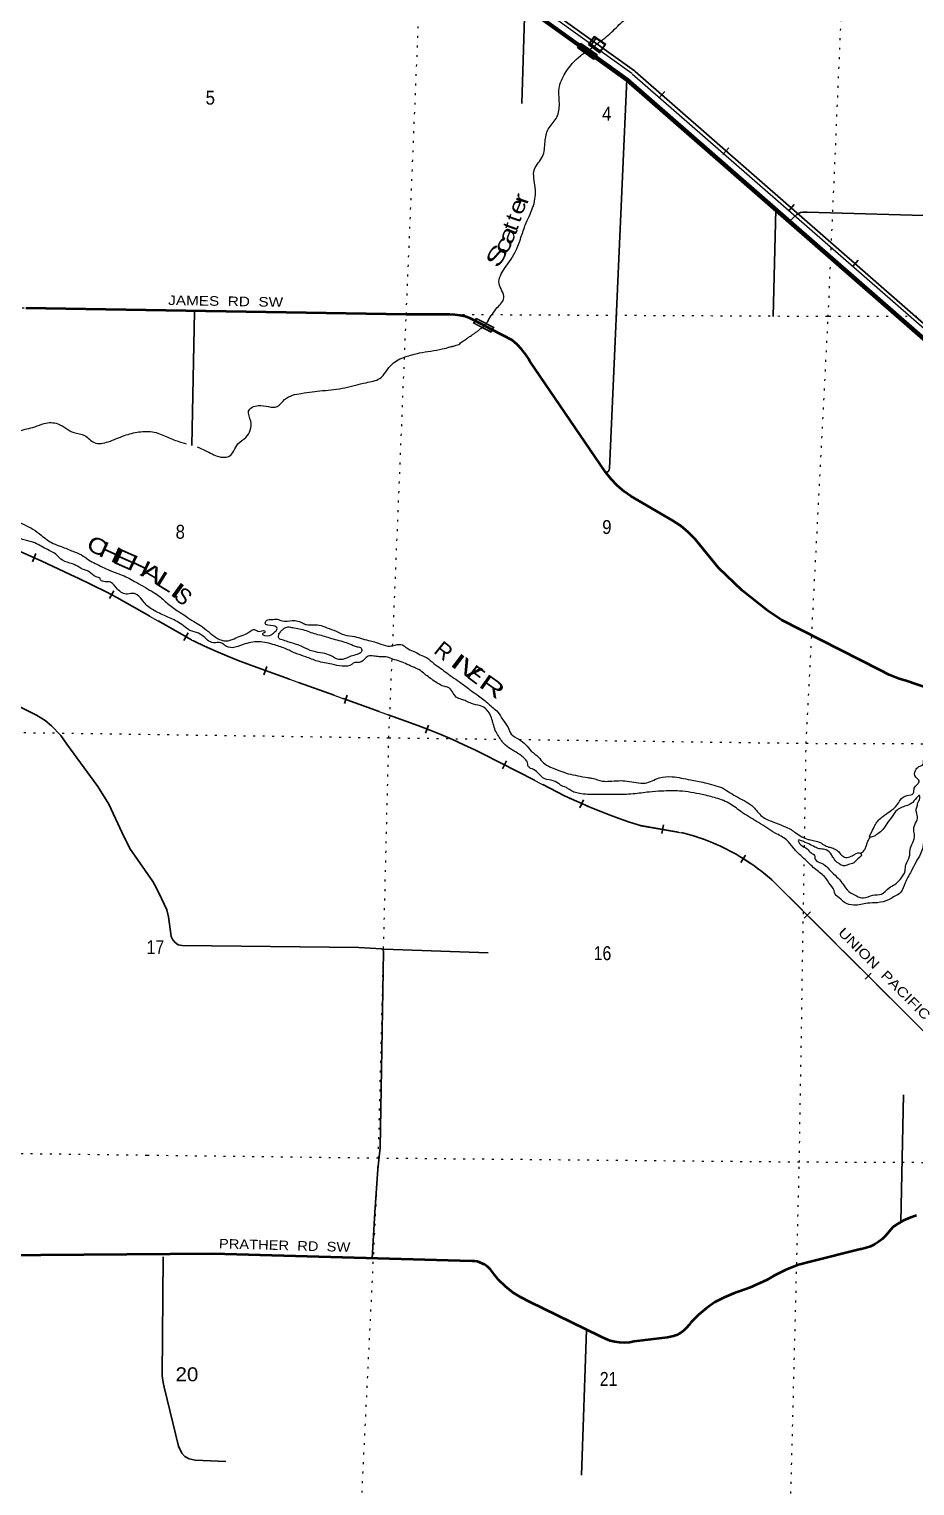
# Model space of a CAD drawing. Header units: feet. Extents: x -757852 to -501257, y -360805 to -170898.
# Drawn here: x -526393 to -515267, y -262538 to -244232 of the extents above; entities that cross this region are included whole.
import ezdxf
from ezdxf.enums import TextEntityAlignment as Align

# ---------------------------------------------------------------- set-up
doc = ezdxf.new("R2010")
doc.units = ezdxf.units.FT
doc.header["$LTSCALE"] = 80
doc.linetypes.add('DOTTED', pattern=[1.5, 0.3, -1.2])
doc.linetypes.add('LONG_DASHED', pattern=[7.5, 6, -1.5])
for name, color, linetype, lineweight in [('20', 7, 'Continuous', 70), ('26', 7, 'Continuous', 40), ('27', 7, 'Continuous', 13), ('29', 7, 'Continuous', 25), ('34', 7, 'Continuous', 13), ('39', 7, 'Continuous', 13), ('41', 7, 'Continuous', 13), ('57', 7, 'Continuous', 13), ('61', 7, 'Continuous', 13), ('63', 7, 'Continuous', 25), ('7', 7, 'DOTTED', 13)]:
    doc.layers.add(name, color=color, linetype=linetype, lineweight=lineweight)

msp = doc.modelspace()

# ---------------------------------------------------------------- linework, layer by layer
at = {"layer": '20'}
msp.add_lwpolyline([(-514244.96, -248954.83), (-514247.79, -248950.3), (-514311.44, -248868.95), (-514383.24, -248794.7), (-514462.41, -248728.36), (-518882.23, -244867.33), (-519280.93, -244580.92), (-521514.43, -242976.5), (-521542.94, -242956.71), (-521789.9, -242805.94), (-522051.27, -242681.81), (-522324.19, -242585.68), (-522605.65, -242518.6), (-522861.2, -242485.4)], dxfattribs=at)
at = {"layer": '26'}
for points in [[(-520574.74, -248011.18), (-520797.88, -247893.48), (-520856.34, -247865.89), (-520917.36, -247844.55), (-520980.28, -247829.72), (-521044.4, -247821.54), (-521109.03, -247820.11), (-521655.64, -247818.34), (-526434.25, -247738.68)], [(-514542.45, -252708.51), (-515387.49, -252417.89), (-515465.38, -252394.86), (-515590.98, -252345.95), (-515710.78, -252284.18), (-516936.3, -251657.88), (-517112.59, -251541.47), (-517437.26, -251288.03), (-517733.66, -251002.04), (-517972.19, -250706.76), (-518026.6, -250640.58), (-518112.44, -250553.3), (-518206.94, -250475.47), (-518309.06, -250407.95), (-518834.55, -250100.18), (-518916.28, -250044.4), (-519003.71, -249971.25), (-519083.01, -249889.36), (-519153.32, -249799.64), (-520102.19, -248403.48), (-520112.52, -248384.47), (-520155.86, -248315.97), (-520206.13, -248252.37), (-520262.78, -248194.38), (-520325.17, -248142.63), (-520574.74, -248011.18)], [(-515247.96, -259142.46), (-515329.22, -259168.11), (-515407.35, -259202.11), (-515481.5, -259244.1), (-515539.12, -259284.44), (-515635.21, -259397.57), (-515677.28, -259437.86), (-515723.34, -259473.53), (-515772.87, -259504.2), (-515825.34, -259529.52), (-515880.16, -259549.21), (-515936.75, -259563.07), (-515951, -259565.59), (-516565.77, -259718.92), (-516729.56, -259761.77), (-516887.97, -259821.5), (-517039.27, -259897.47), (-517121.43, -259947.56), (-517343.61, -260051.34), (-517543.74, -260121.98), (-517663.89, -260170.83), (-517778.27, -260231.97), (-517885.63, -260304.73), (-517984.8, -260388.32), (-518074.69, -260481.82), (-518105.96, -260519.43), (-518131.47, -260550.32), (-518160.07, -260578.37), (-518191.44, -260603.28), (-518225.25, -260624.77), (-518261.11, -260642.61), (-518298.65, -260656.61), (-518337.44, -260666.61), (-518373.33, -260672.12), (-518791.81, -260725.94), (-518852.39, -260736.29), (-518913.73, -260740.26), (-518975.14, -260737.79), (-519035.95, -260728.92), (-519095.51, -260713.74), (-519153.15, -260692.41), (-519208.25, -260665.18), (-519222.51, -260656.92), (-520105.57, -260224.95), (-520213.79, -260171.41), (-520315.82, -260106.86), (-520410.55, -260031.99), (-520496.93, -259947.63), (-520574.01, -259854.71), (-520599.47, -259819.14), (-520621.86, -259795.92), (-520646.54, -259775.17), (-520673.26, -259757.11), (-520701.73, -259741.95), (-520731.62, -259729.84), (-520762.61, -259720.92), (-520794.37, -259715.3), (-520826.54, -259713.02), (-520832.81, -259712.97)], [(-520832.81, -259712.97), (-524080.52, -259624.31), (-527333.72, -259648.73)]]:
    msp.add_lwpolyline(points, dxfattribs=at)
at = {"layer": '29'}
for p, q in [((-520165.19, -243948.44), (-520204.03, -245166.51)), ((-518886.68, -244862.68), (-519102.41, -249752.17)), ((-517013.37, -246499.91), (-517047.49, -247841.65)), ((-524317.57, -247778.7), (-524351.15, -249463.53)), ((-515443.77, -259219.57), (-515407.71, -257625.56)), ((-524707.56, -259658.81), (-524720.08, -261156.67)), ((-519391.97, -260575.86), (-519455.64, -262402.69))]:
    msp.add_line(p, q, dxfattribs=at)
for points in [[(-516842.93, -246645.08), (-516750.26, -246560.88), (-516730.02, -246548.09), (-516702.32, -246538.5), (-516672.49, -246534.24), (-516656.51, -246533.17), (-516620.11, -246531.21)], [(-516620.11, -246531.21), (-515008.32, -246576.36), (-511757.17, -246570.55), (-508371.86, -246625.15)], [(-526630.44, -252671.56), (-526564.19, -252715.7), (-526474.7, -252766.86), (-526302.11, -252854.28)], [(-524469.95, -255749.48), (-524520.88, -255738.47), (-524559.23, -255710.75), (-524589.06, -255674.52), (-524610.36, -255634.01), (-524644.46, -255386.74), (-524661.5, -255301.47), (-524729.68, -255156.51), (-524795.74, -255017.95), (-524840.48, -254943.34), (-525130.25, -254529.79), (-525224, -254333.68), (-525390.19, -253971.29), (-525530.81, -253749.59), (-525918.59, -253216.67), (-525995.3, -253110.07), (-526110.35, -252986.44), (-526193.46, -252918.22), (-526302.11, -252854.28)], [(-524469.95, -255749.48), (-522251.37, -255771.87), (-521968.07, -255790.84)], [(-521940.7, -255823.49), (-521984.08, -258289.53), (-522010.74, -258560.12)], [(-521968.07, -255790.84), (-521938.43, -255792.82), (-520625.89, -255841.36)], [(-521968.07, -255790.84), (-521948.65, -255806.15), (-521942.79, -255813.61), (-521940.7, -255823.49)], [(-522010.74, -258560.12), (-522051.75, -259102.38), (-522085.34, -259679.43)], [(-524720.08, -261156.67), (-524708.37, -261239.29), (-524695.59, -261296.85), (-524516.61, -262038.68), (-524476.13, -262126.08), (-524435.65, -262170.85), (-524382.38, -262198.56), (-524307.81, -262213.48), (-523924.29, -262230.54)]]:
    msp.add_lwpolyline(points, dxfattribs=at)
msp.add_arc((-519170.49, -249742.55), 68.77, 289.6933, 351.96356, dxfattribs=at)
at = {"layer": '34'}
for p, q in [((-521456.09, -242895.28), (-518823.89, -244786.11)), ((-519367.58, -244426.23), (-519291.39, -244320.24)), ((-519291.39, -244320.24), (-519148.94, -244422.62)), ((-519367.27, -244425.8), (-519224.81, -244528.19)), ((-519225.12, -244528.62), (-519148.94, -244422.62)), ((-525361.19, -251335.65), (-524331.8, -251918.68)), ((-523576.28, -252239.33), (-521660.43, -252928.8)), ((-520473.5, -253453.48), (-519668.46, -253866.14)), ((-518708.22, -254242.12), (-518197.47, -254330.76)), ((-517020.25, -254964.35), (-512703.67, -259280.23))]:
    msp.add_line(p, q, dxfattribs=at)
at = {"layer": '34', "lineweight": 25}
for p, q in [((-519337.47, -244437.63), (-519272.94, -244347.8)), ((-518481.46, -245098.77), (-518408.69, -245015.47)), ((-517677.34, -245807.29), (-517604.57, -245723.99)), ((-516854.55, -246518.5), (-516781.78, -246435.19)), ((-516050.43, -247220.24), (-515977.66, -247136.94))]:
    msp.add_line(p, q, dxfattribs=at)
msp.add_lwpolyline([(-521181.75, -243039.48), (-518789.3, -244758.09), (-518781.81, -244764.03), (-514361.97, -248625.08), (-513084.92, -249736.11)], dxfattribs=at)
at = {"layer": '34'}
msp.add_lwpolyline([(-519356.1, -244423.97), (-519289.56, -244331.4), (-519160.1, -244424.44), (-519226.63, -244517.02)], close=True, dxfattribs=at)
msp.add_lwpolyline([(-518816.44, -244792.02), (-514396.62, -248653.05), (-505891.89, -256052.12)], dxfattribs=at)
for centre, radius, start, end in [((-538008.43, -276751.26), 28388.42, 63.53889, 66.51743), ((-520523.83, -243993.63), 8792.55, 244.35788, 249.68613), ((-524690.02, -261387.07), 8984.48, 62.0151, 70.29348), ((-516604.2, -247453.86), 7106.85, 244.46939, 252.77911), ((-518822.53, -256902.57), 2646.69, 47.08144, 76.33951)]:
    msp.add_arc(centre, radius, start, end, dxfattribs=at)
at = {"layer": '39'}
msp.add_lwpolyline([(-520626.85, -247893.84), (-520638.55, -247912.58), (-520647, -247923.85), (-520649.81, -247927.6)], dxfattribs=at)
for points in [[(-519208.24, -244377.4), (-519118.8, -244308.67), (-518959.87, -244156.31), (-518809.52, -244040.01), (-518631.55, -243956.3), (-518433.05, -243842.76), (-518333.38, -243757.84)], [(-519417.31, -244531.89), (-519323.99, -244466.35), (-519208.24, -244377.4)], [(-520626.85, -247893.84), (-520511.75, -247731.54), (-520429.57, -247608.15), (-520489.11, -247428.26), (-520420.01, -247240.32), (-520271.86, -247003.34), (-520206.96, -246827.39), (-520148.29, -246665.43), (-520058.7, -246449.65), (-520035.17, -246220.79), (-520045.8, -245993.4), (-519945, -245834.1), (-519912.07, -245647.61), (-519871.54, -245489.39), (-519773.14, -245356.19), (-519732.48, -245189.93), (-519735.33, -244978.75), (-519658.11, -244784.9), (-519464.03, -244564.71), (-519417.31, -244531.89)], [(-530524.27, -248818.7), (-530499.21, -248754.74), (-530480.26, -248696.73), (-530451.4, -248646.9), (-530414.2, -248577.1), (-530366.33, -248465.24), (-530353.07, -248385.02), (-530307.54, -248295.24), (-530276.1, -248207.25), (-530212.56, -248121.77), (-530217.25, -248033.22), (-530098.16, -247992.85), (-529906.78, -247951.58), (-529763.97, -247935.7), (-529657.78, -247951.43), (-529504.55, -248044.29), (-529415, -248097.97), (-529355.74, -248163.23), (-529265.19, -248150.56), (-529192.34, -248113.49), (-529109.02, -248181.14), (-529030.38, -248292.95), (-528964.06, -248422.68), (-528871.19, -248522.65), (-528756.44, -248637.04), (-528612.34, -248802.15), (-528448.75, -248873.06), (-528244.24, -249027.04), (-528035.77, -249185.11), (-527822.63, -249299.02), (-527571.33, -249413.52), (-527341, -249586), (-527159.03, -249637.09), (-526930.14, -249638.63), (-526822.83, -249579.98), (-526706.46, -249453.09), (-526515.17, -249285.14), (-526323.57, -249229.81), (-526204.45, -249187.42), (-526031.83, -249192.11), (-525830.67, -249301.81), (-525696.67, -249338.07), (-525575.54, -249428.43), (-525398.66, -249417.1), (-525194.69, -249339.84), (-525013.27, -249294.4), (-524820.55, -249297.39), (-524652.82, -249360.32), (-524493.09, -249421.11), (-524422.44, -249441.65)], [(-521108.28, -248226.46), (-521069.4, -248217.65), (-521027.16, -248205.45), (-520995.24, -248194.18), (-520972.72, -248174.47), (-520946.43, -248154.76), (-520904.19, -248127.54), (-520870.4, -248103.13), (-520827.22, -248074.97), (-520800, -248055.26), (-520761.52, -248028.04), (-520734.29, -248006.45), (-520717.4, -247994.25), (-520649.81, -247927.6)], [(-524280.34, -249483.1), (-524137.58, -249549.29), (-523961.82, -249612.35), (-523879.3, -249599.56), (-523770.54, -249444.4), (-523672.93, -249363.47), (-523609.58, -249157.35), (-523635.81, -249032.27), (-523514.26, -248961.77), (-523277.49, -248973.49), (-523183.81, -248886.47), (-522973.81, -248809.3), (-522706.22, -248775.25), (-522426.56, -248739.38), (-522160.53, -248675.14), (-521989.03, -248621.5), (-521833.7, -248440.93), (-521667.69, -248351.01), (-521490.23, -248301.49), (-521204.33, -248251.64), (-521108.28, -248226.46)], [(-520537.62, -253047.71), (-520562.44, -252962.87), (-520585.39, -252886.1), (-520650.03, -252778.53), (-520721.7, -252737.2), (-520837.71, -252707.24), (-520903.51, -252676.06), (-520961.43, -252655.05), (-521027.26, -252625.88), (-521129.83, -252503.64), (-521169.86, -252494.97), (-521239.71, -252465.74), (-521366.92, -252379.31), (-521422.53, -252338.23), (-521497.97, -252280.75), (-521553.82, -252255.75), (-521731.37, -252178.6), (-521825.3, -252148.99), (-521911.24, -252121.51), (-521997.53, -252118.16), (-522063.69, -252111.1), (-522133.99, -252112.02), (-522223.44, -252185.03), (-522324.1, -252201.56), (-522336.29, -252211.43), (-522459.18, -252237.67), (-522591.35, -252213.5), (-522771.49, -252174.51), (-522917.25, -252119.96), (-523031.14, -252082), (-523160.79, -252023.68), (-523306.58, -251971.15), (-523506.8, -251931.84), (-523706.13, -251966.95), (-523837.23, -252005.13), (-523937.18, -251975.43), (-523984.88, -251942.51), (-524077.29, -251945.1), (-524220.44, -251850.38), (-524318.18, -251806.63), (-524370.13, -251789.74), (-524431.73, -251746.56), (-524517.18, -251686.92), (-524668.67, -251612.17), (-524842.09, -251527.04), (-524909.65, -251479.74), (-524960.97, -251420.63), (-525036.07, -251341.04), (-525069.96, -251324.43), (-525158.45, -251333.11), (-525282.01, -251270.87), (-525373.06, -251182.99), (-525437.21, -251175.96), (-525495.1, -251152.94), (-525502.88, -251136.73), (-525550.76, -251115.88), (-525638.13, -251050.18), (-525662.04, -251037.74), (-525710.01, -251022.92), (-525765.8, -250993.9), (-525847.5, -250952.42), (-525975.32, -250906.19), (-526044.65, -250842.78), (-526178.01, -250764.3), (-526345.43, -250681.27), (-526477.42, -250645.03), (-526600.92, -250578.77), (-526756.03, -250477.83), (-526974.93, -250345.74), (-527086.72, -250301.78), (-527226.34, -250239.28), (-527284.2, -250214.26), (-527369.21, -250259.18), (-527410.7, -250214.3), (-527530.16, -250146.09), (-527598.03, -250118.9), (-527745.92, -250072.36), (-527844.94, -249980.34), (-527976.89, -249942.09), (-528039.16, -249943.14), (-528148.76, -249887.14), (-528226.42, -249843.71), (-528401.41, -249863.11), (-528480.45, -249777.43), (-528597.05, -249652.96), (-528808.09, -249533.05), (-528953.23, -249436.29), (-529081.44, -249416.2), (-529280.87, -249324.63), (-529452.73, -249269.68), (-529636.34, -249194.44), (-529816.27, -249141.37), (-529874.36, -249132.43), (-530016.09, -249075.93), (-530114.64, -249086.47), (-530256.69, -249052.09), (-530326.45, -249016.82)], [(-526733.35, -250305.25), (-526574.1, -250398.21), (-526456.53, -250458.35), (-526344.96, -250516.39), (-526241.68, -250592.39), (-526090.62, -250695.28), (-525988.81, -250735.07), (-525843.1, -250793.63), (-525737.37, -250839.51), (-525645.93, -250901.26), (-525565.13, -250945.65), (-525380.34, -251033.47), (-525247.07, -251084.4), (-525067.66, -251171.64), (-524853.68, -251296.93), (-524775.12, -251347.11), (-524654.17, -251449.52), (-524519.11, -251548.14), (-524429.61, -251605.83), (-524326.28, -251677.82), (-524240.68, -251727.41), (-524141.42, -251803.35), (-524050.1, -251873.13), (-523946.37, -251918.98), (-523841.7, -251902.51), (-523752.76, -251863.68), (-523659.87, -251828.92), (-523609.1, -251791.51), (-523560.71, -251778.18), (-523506.84, -251801.14), (-523434.44, -251794.22), (-523428.57, -251804.37), (-523461.09, -251830), (-523373.09, -251853.49), (-523336.62, -251831.93), (-523291.84, -251792.41), (-523277.37, -251764.49), (-523327.07, -251731.54), (-523426.94, -251695.81), (-523406.32, -251659.93), (-523347.94, -251650.79), (-523275.61, -251647.89), (-523215.68, -251668.93), (-523087.11, -251664.89), (-523016.93, -251672.01), (-522959.05, -251695.03), (-522907.15, -251715.95), (-522832.87, -251717.1), (-522750.62, -251722.4), (-522654.71, -251754.05), (-522536.9, -251798.11), (-522433.17, -251843.96), (-522304.99, -251866.06), (-522205, -251893.75), (-522106.99, -251919.4), (-522034.99, -251938.62), (-521973.09, -251961.7), (-521861, -251985.56), (-521794.53, -251972.51), (-521702.12, -251969.93), (-521650.5, -252008.93), (-521568.77, -252048.41), (-521479.09, -252094.04), (-521403.32, -252129.4), (-521308.04, -252203.27), (-521220.65, -252266.96), (-521147.18, -252322.39), (-520966.37, -252449.87), (-520908.79, -252492.99), (-520837.3, -252546.39), (-520747.9, -252610.11), (-520680.37, -252659.42), (-520565.41, -252759.73), (-520506, -252814.95), (-520443.18, -252910.43), (-520376.37, -253007.99), (-520337.46, -253091.03), (-520242.04, -253154.85), (-520154.73, -253224.58), (-520085.65, -253304.07), (-519994.45, -253381.9), (-519933.25, -253451.21), (-519853.7, -253502.72), (-519727.92, -253550.92), (-519620.05, -253588.79), (-519501.97, -253614.76), (-519373.78, -253636.86), (-519319.7, -253645.74), (-519189.72, -253681.94), (-519099.38, -253683.34), (-518880.46, -253680.71), (-518655.94, -253706.32), (-518478.28, -253642.72), (-518315.39, -253627.15), (-518087.07, -253666.9), (-517906.87, -253701.87), (-517680.95, -253767.71)], [(-523128.47, -251744.68), (-523062.37, -251755.76), (-522976.26, -251771.18), (-522892.33, -251798.62), (-522814.43, -251825.97), (-522724.42, -251849.49), (-522642.47, -251874.89), (-522550.49, -251900.45), (-522452.51, -251928.11), (-522368.58, -251955.55), (-522272.76, -251993.24), (-522222.85, -252012.11), (-522217.43, -252052.41), (-522254.05, -252084.01), (-522332.71, -252106.92), (-522407.48, -252137.93), (-522504.08, -252152.52), (-522607.75, -252102.65), (-522701.71, -252075.05), (-522827.86, -252050.97), (-522957.54, -251994.67), (-523035.38, -251963.29), (-523125.33, -251935.76), (-523199.27, -251912.49), (-523255.12, -251887.49), (-523258.53, -251847.22), (-523233.77, -251803.37), (-523203.18, -251771.67), (-523178.81, -251753.95), (-523131.05, -251743.37)], [(-512424.41, -254205.27), (-512452.82, -254224.94), (-512501.42, -254252.33), (-512547.57, -254249.61), (-512584.4, -254295.28), (-512601.22, -254345.29), (-512572.16, -254416.12), (-512572.92, -254466.38), (-512609.97, -254526.13), (-512676.94, -254573.35), (-512769.44, -254581.96), (-512876.95, -254519.97), (-512977.88, -254421.88), (-513088.79, -254319.62), (-513227.84, -254218.93), (-513336.17, -254078.5), (-513390.59, -253959.02), (-513449.09, -253843.5), (-513476.11, -253770.69), (-513522.35, -253641.28), (-513542.56, -253516.29), (-513593.82, -253453.16), (-513723.55, -253400.88), (-513889.58, -253358.08), (-514041.64, -253321.54), (-514196.01, -253305.06), (-514328.52, -253303.01), (-514445.11, -253311.25), (-514620.34, -253346.73), (-514729.03, -253363.14), (-514808.02, -253408.16), (-514878.5, -253421.14), (-514931.97, -253372.05), (-514990.83, -253413.37), (-515037.82, -253466.93), (-515067.53, -253573.04), (-515060.78, -253657.6), (-515074.25, -253751.9), (-515095.11, -253803.85), (-515114.6, -253898.06), (-515132.48, -254018.43), (-515142.33, -254138.93), (-515151.6, -254221.22), (-515158.13, -254388.02), (-515166, -254510.56), (-515195.41, -254596.56), (-515255.26, -254704.22), (-515313.2, -254817.93), (-515389.66, -254961.52), (-515443.65, -255079.32), (-515534.9, -255138.23), (-515597.68, -255173.45), (-515734.77, -255209.53), (-515863.41, -255217.58), (-516032.44, -255241.1), (-516150.4, -255207.09), (-516215.8, -255149.77), (-516275.03, -255082.5), (-516275, -255080.49), (-516325.78, -254985.19), (-516402.53, -254881.45), (-516527.49, -254778.97), (-516646.28, -254666.53), (-516753.21, -254566.34), (-516796.62, -254515.39), (-516877.54, -254421.64), (-517022.82, -254334.93), (-517229.67, -254203.02), (-517432.63, -254079.22), (-517583.6, -253970.3), (-517763.19, -253895.13), (-517939.22, -253850.16), (-518221.72, -253807.57), (-518446.63, -253808.1), (-518605.44, -253819.71), (-518804.59, -253842.76), (-519035.64, -253851.23), (-519280.63, -253851.45), (-519477.22, -253838.34), (-519549.22, -253819.12), (-519606.99, -253788.07), (-519644.77, -253763.35), (-519718.6, -253732.04), (-519742.39, -253711.56), (-519834.16, -253671.93), (-519938.1, -253640.16), (-519991.58, -253591.07), (-520057.04, -253537.77), (-520120.74, -253500.58), (-520137.84, -253435.97), (-520169.41, -253399.29), (-520209.02, -253362.48), (-520298.55, -253306.8), (-520346.27, -253275.89), (-520425.67, -253214.33), (-520455.24, -253177.68), (-520537.62, -253047.71)], [(-517680.95, -253767.71), (-517489.95, -253885.29), (-517295.02, -254008.97), (-517186.33, -254125.27), (-517048.8, -254193.77), (-516917.06, -254246.08), (-516821.36, -254291.81), (-516761.74, -254332.95), (-516608.34, -254413.75), (-516544.28, -254426.81), (-516470.3, -254448.07), (-516410.55, -254481.17), (-516346.73, -254510.31), (-516294.75, -254525.2), (-516235.04, -254560.31), (-516187.61, -254611.32), (-516133.86, -254642.31), (-516065.33, -254625.28), (-516018.76, -254599.86), (-515952.33, -254588.83), (-515938.61, -254611.16), (-515981.47, -254656.74), (-516034.45, -254708.2), (-516101.06, -254731.3), (-516161.53, -254746.44), (-516219.36, -254719.41), (-516251.15, -254696.79), (-516296.41, -254635.77), (-516327.84, -254589.03), (-516399.39, -254539.66), (-516467.55, -254532.57), (-516521.46, -254511.62), (-516597.17, -254472.24), (-516643.07, -254453.43), (-516690.92, -254430.57), (-516728.97, -254423.94), (-516699.74, -254482.71), (-516618.15, -254532.24), (-516574.71, -254581.17), (-516527.05, -254616.1), (-516519.71, -254662.46), (-516438.16, -254714), (-516358.73, -254773.54), (-516289.56, -254847.01), (-516210.37, -254922.64), (-516172.99, -254973.49), (-516096.11, -255069.19), (-515998.56, -255125), (-515910.59, -255150.49), (-515795.61, -255116.08), (-515686.96, -255101.68), (-515591.42, -255024.75), (-515518.45, -254979.63), (-515447.15, -254912.37), (-515389.37, -254808.71), (-515378.18, -254732.47), (-515332.41, -254626.61), (-515329.49, -254566.33), (-515304.07, -254478.25), (-515272.53, -254384.23), (-515277.46, -254311.77), (-515276.55, -254251.46), (-515237.17, -254169.63), (-515241.98, -254089.12), (-515249.34, -254044.77), (-515238.58, -253996.67), (-515223.74, -253944.62), (-515202.72, -253882.62), (-515208.44, -253862.42), (-515224.62, -253870.21), (-515294.09, -253949.56), (-515360.92, -253986.73), (-515427.53, -254009.83), (-515488.31, -254045.08), (-515560, -254138.47), (-515619.43, -254217.98), (-515668.7, -254289.6), (-515733.79, -254344.89), (-515778.41, -254374.36), (-515802.62, -254382.03), (-515826.81, -254387.69), (-515797.34, -254297.66), (-515762.12, -254225.82), (-515668.22, -254124.72), (-515578.92, -254061.77), (-515489.35, -253980.71), (-515450.29, -253921), (-515363.09, -253864.04), (-515286.38, -253837.08), (-515273.3, -253768.91), (-515236.47, -253723.24), (-515211.74, -253681.39), (-515255.18, -253632.46), (-515259.93, -253547.93), (-515215.04, -253500.37), (-515162.38, -253471.03), (-515159.59, -253418.79)], [(-515941.23, -254589.61), (-515920.28, -254570.16), (-515890.36, -254531.26), (-515873.9, -254487.87), (-515861.93, -254450.47), (-515848.47, -254423.54), (-515829.02, -254387.63)]]:
    msp.add_spline(points, degree=3, dxfattribs=at)
at = {"layer": '57'}
for p, q in [((-519461.76, -244407.81), (-519258.03, -244552.72)), ((-519258.03, -244552.72), (-519301.5, -244613.83))]:
    msp.add_line(p, q, dxfattribs=at)
msp.add_lwpolyline([(-519301.5, -244613.83), (-519505.23, -244468.93), (-519461.76, -244407.81)], dxfattribs=at)
msp.add_lwpolyline([(-519269.17, -244554.6), (-519459.87, -244418.95), (-519494.08, -244467.04), (-519303.38, -244602.68)], close=True, dxfattribs=at)
at = {"layer": '61'}
for p, q in [((-520777.71, -247862.37), (-520556.03, -247977.95)), ((-520556.03, -247977.95), (-520590.7, -248044.45))]:
    msp.add_line(p, q, dxfattribs=at)
msp.add_lwpolyline([(-520590.7, -248044.45), (-520812.38, -247928.88), (-520777.71, -247862.37)], dxfattribs=at)
msp.add_lwpolyline([(-520566.82, -247981.34), (-520774.31, -247873.16), (-520801.58, -247925.48), (-520594.09, -248033.65)], close=True, dxfattribs=at)
at = {"layer": '63'}
for p, q in [((-526351.91, -250924.47), (-526307.25, -250823.27)), ((-525382.25, -251388.21), (-525327.74, -251291.96)), ((-524448, -251914.35), (-524393.49, -251818.1)), ((-523443.34, -252346.81), (-523405.88, -252242.73)), ((-522433.59, -252707.42), (-522396.13, -252603.34)), ((-521415.69, -253080.84), (-521375.41, -252977.82)), ((-520447.46, -253526.95), (-520397, -253428.52)), ((-519474.93, -254016.4), (-519430.14, -253915.27)), ((-518443.56, -254342.35), (-518424.64, -254233.37)), ((-517451.58, -254704.52), (-517392.47, -254611.03)), ((-516657.83, -255402.36), (-516579.63, -255324.14)), ((-515891.85, -256171.92), (-515813.64, -256093.7))]:
    msp.add_line(p, q, dxfattribs=at)
at = {"layer": '63', "linetype": 'LONG_DASHED'}
for points in [[(-526649.25, -250733.58), (-526241.51, -250913.5), (-525794.11, -251123.36), (-525417.77, -251306.92), (-525292.87, -251373.08), (-524331.27, -251917.71), (-524328.31, -251919.27), (-524189.24, -251985.04), (-524049.44, -252047.27), (-523908.49, -252107.14), (-523765.98, -252165.79), (-523622.75, -252220.89), (-523575.9, -252238.3), (-521660.06, -252927.77), (-521512.32, -252981.64), (-521366.64, -253038.59), (-521221.88, -253098.07), (-521076.87, -253159.56), (-520933.92, -253224.12), (-520792.72, -253290.92), (-520651.3, -253359.72), (-520511.92, -253431.6), (-520473.63, -253452.17), (-520472.99, -253452.5), (-519667.96, -253865.16), (-519666.72, -253865.78), (-519554.21, -253918.73), (-519441.11, -253968.81), (-519327.1, -254016.96), (-519211.83, -254064.15), (-519095.98, -254108.46), (-518979.83, -254150.54), (-518862.45, -254191.65), (-518744.48, -254229.88), (-518707.96, -254241.05), (-518197.24, -254329.68), (-518152.25, -254340.9), (-518107.79, -254353.06), (-518063.53, -254366), (-518019.13, -254379.51), (-517975.23, -254394)], [(-517975.23, -254394), (-517931.78, -254409.18), (-517888.2, -254424.96), (-517845.13, -254441.7), (-517802.51, -254459.14), (-517759.81, -254477.42), (-517717.81, -254496.34), (-517675.95, -254515.79), (-517634.32, -254536.26), (-517593.4, -254557.38), (-517552.67, -254579.26), (-517512.33, -254601.6), (-517472.23, -254624.97), (-517432.76, -254648.73), (-517393.56, -254673.51), (-517354.99, -254698.69), (-517316.6, -254724.64), (-517278.93, -254751.25), (-517241.69, -254778.55), (-517204.85, -254806.31), (-517168.5, -254835.03), (-517132.54, -254864.21), (-517097.28, -254894.03), (-517062.4, -254924.31), (-517028.3, -254955.49), (-517019.49, -254963.56), (-512702.93, -259279.41)]]:
    msp.add_lwpolyline(points, dxfattribs=at)
at = {"layer": '7'}
msp.add_line((-516653.45, -254510.55), (-516652.38, -254444.44), dxfattribs=at)
for points in [[(-521826.74, -251979.95), (-521655.64, -247818.34), (-521432.85, -242493.17), (-521326.16, -237144.07), (-521201.22, -231027.6)], [(-516651.61, -254396.45), (-516632.32, -253206.9), (-516354.94, -247846.97), (-516188.2, -244000.36)], [(-502803.3, -248040.58), (-505745.84, -247956.87), (-511161.87, -247842.59), (-516364.79, -247844.21), (-521655.64, -247818.34), (-526957.61, -247729.95), (-532179.88, -247683.02), (-532412.01, -247669.11)], [(-522386.95, -266807.97), (-522264.42, -263702.28), (-522006.15, -258421.9), (-521874.33, -253137.54), (-521833.58, -252146.31)], [(-534352.83, -252869.8), (-532387.47, -252932.02), (-527178.49, -253061.19), (-521874.33, -253137.54), (-520471.46, -253156.1)], [(-520236.33, -253159.21), (-516632.32, -253206.9), (-514866.7, -253212.74)], [(-517076.9, -269020.99), (-516850.82, -263711.97), (-516717.66, -258471.87), (-516655.83, -254657.71)], [(-524910.2, -258385.61), (-527304.43, -258355.69), (-532519.44, -258226.43), (-534478.21, -258153.78)], [(-512038.89, -258487.19), (-516717.66, -258471.87), (-522006.15, -258421.9), (-524910.2, -258385.61)]]:
    msp.add_lwpolyline(points, dxfattribs=at)

# ---------------------------------------------------------------- texts
at = {"layer": '27'}
for s, rotation, width, p in [('JAMES  RD  SW', 359.045, 1.2, (-524647.82, -247698.45)), ('PRATHER  RD  SW', 358.436, 1.15, (-524010.28, -259553.58))]:
    msp.add_text(s, height=120, rotation=rotation, dxfattribs=dict(at, width=width)).set_placement(p)
at = {"layer": '41'}
for s, rotation, width, p in [('e', 68.225, 1.25, (-520205.29, -246582.82)), ('r', 71.939, 1.3, (-520137.81, -246445.82)), ('t', 70.583, 1.05, (-520231.09, -246674.62)), ('a', 66.831, 1.4, (-520336.24, -246950.88)), ('t', 70.088, 1.1, (-520268.74, -246783.46)), ('S', 58.787, 1.55, (-520506.09, -247249.03)), ('c', 61.77, 1.6, (-520406.94, -247086.39))]:
    msp.add_text(s, height=200, rotation=rotation, dxfattribs=dict(at, width=width)).set_placement(p)
for s, rotation, width, p in [('C', 331.932, 1.3, (-525581.33, -250815.84)), ('H', 335.741, 1.35, (-525416.48, -250897.83)), ('E', 336.046, 1.5, (-525236.11, -250984.54)), ('H', 334.685, 1.4, (-525052.82, -251066.27)), ('A', 330.195, 1.45, (-524897.02, -251155.15)), ('L', 328.455, 1.6, (-524724.49, -251260.01)), ('I', 324.277, 1.95, (-524585.23, -251367.68)), ('I', 322.921, 2, (-521065.27, -252259.04)), ('V', 324.917, 1.55, (-520911.44, -252363.6)), ('R', 324.776, 1.6, (-520632.57, -252575.51))]:
    msp.add_text(s, height=200, rotation=rotation, dxfattribs=dict(at, width=width)).set_placement(p, align=Align.CENTER)
for s, rotation, p in [('S', 318.998, (-524521.58, -251433.44)), ('R', 321.117, (-521247.89, -252123.31)), ('E', 323.166, (-520838.7, -252422.89))]:
    msp.add_text(s, height=200, rotation=rotation, dxfattribs=at).set_placement(p, align=Align.CENTER)
at = {"layer": '63', "width": 1.25}
msp.add_text('UNION  PACIFIC', height=120, rotation=315.005, dxfattribs=at).set_placement((-516239.58, -255596.97))
at = {"layer": '7', "width": 0.9}
for s, p in [('5', (-524177.11, -245179.82)), ('4', (-519197.58, -245381.19)), ('9', (-519196.07, -250575.77)), ('8', (-524554.48, -250635.31))]:
    msp.add_text(s, height=175, rotation=359.11, dxfattribs=at).set_placement(p)
at = {"layer": '7'}
for s, width, p in [('17', 0.85, (-524917.45, -255856.09)), ('16', 0.85, (-519300.96, -255931.71)), ('20', 1.1, (-524554.12, -261223.65)), ('21', 0.85, (-519224.44, -261282.15))]:
    msp.add_text(s, height=175, dxfattribs=dict(at, width=width)).set_placement(p)

doc.saveas('drawing.dxf')
